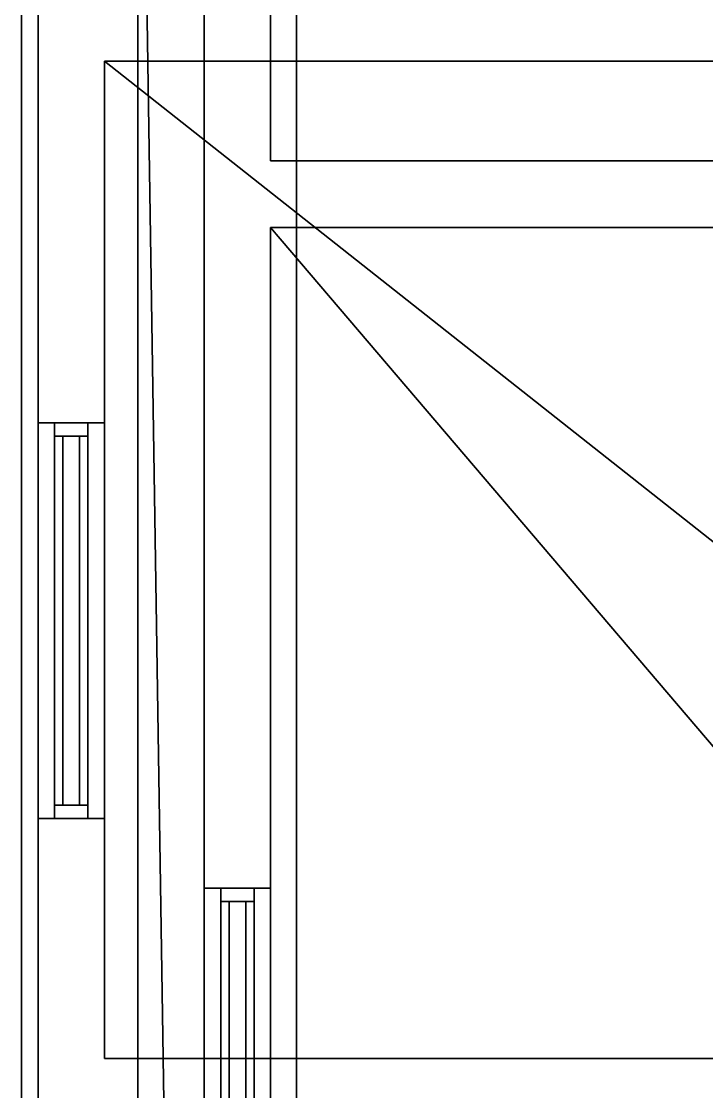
# Model space of a CAD drawing. Extents: x -7.1 to 5.5, y -11 to 12.
# Drawn here: x -7.06 to -4.998, y -2.6 to 0.62 of the extents above; entities that cross this region are included whole.
import ezdxf

# ---------------------------------------------------------------- set-up
doc = ezdxf.new("R2010")
doc.units = 0

msp = doc.modelspace()

# ---------------------------------------------------------------- linework, layer by layer
for points in [[(-6.71, 10.1, 0.0953), (-6.71, 7.2, -0.0047), (-6.71, -10.8667, -0.0047), (-6.71, -10.8667, 0.0953)], [(-6.51, 9.9, 0.0953), (-6.71, 10.1, 0.0953), (-6.71, -10.8667, 0.0953), (-6.51, -10.5, 0.0953)], [(-6.51, -10.5, 3.2953), (-6.76, 5.7, 3.2953), (-6.76, 7.7, 3.2953), (-6.51, 9.9, 3.2953)], [(-6.51, -3.1784, 0.9173), (-6.51, -1.9882, 0.9173), (-6.51, 9.9, 0.0953), (-6.51, -10.5, 0.0953)], [(-6.51, -3.1784, 2.2732), (-6.51, -10.5, 3.2953), (-6.51, 9.9, 3.2953), (-6.51, -1.9882, 2.2732)], [(-6.51, 9.9, 3.2953), (-6.51, 9.9, 0.0953), (-6.51, -1.9882, 0.9173), (-6.51, -1.9882, 2.2732)], [(-7.06, 5.75, 40.7698), (-7.06, -11.05, 40.7698), (-7.06, -11.05, 40.9), (-7.06, 5.75, 40.9)], [(-7.01, -11, 40.7698), (-7.06, -11.05, 40.7698), (-7.06, 5.75, 40.7698), (-7.01, 5.7, 40.7698)], [(-7.01, 5.7, 40.9), (-7.06, 5.75, 40.9), (-7.06, -11.05, 40.9), (-7.01, -11, 40.9)], [(-7.01, 5.7, 3.4953), (-7.01, -0.5882, 4.3173), (-7.01, -0.5882, 5.6732), (-7.01, 5.7, 7.0953)], [(-7.01, -5.3667, 3.4953), (-7.01, -1.7784, 4.3173), (-7.01, -0.5882, 4.3173), (-7.01, 5.7, 3.4953)], [(-7.01, 5.7, 7.0953), (-7.01, -0.5882, 5.6732), (-7.01, -1.7784, 5.6732), (-7.01, -5.3667, 7.0953)], [(-7.01, 5.7, 7.0953), (-7.01, -0.5882, 7.9173), (-7.01, -0.5882, 9.2733), (-7.01, 5.7, 10.6953)], [(-7.01, -5.3667, 7.0953), (-7.01, -1.7784, 7.9173), (-7.01, -0.5882, 7.9173), (-7.01, 5.7, 7.0953)], [(-7.01, 5.7, 10.6953), (-7.01, -0.5882, 9.2733), (-7.01, -1.7784, 9.2733), (-7.01, -5.3667, 10.6953)], [(-7.01, 5.7, 10.6953), (-7.01, -0.5882, 11.5173), (-7.01, -0.5882, 12.8733), (-7.01, 5.7, 14.2953)], [(-7.01, -5.3667, 10.6953), (-7.01, -1.7784, 11.5173), (-7.01, -0.5882, 11.5173), (-7.01, 5.7, 10.6953)], [(-7.01, 5.7, 14.2953), (-7.01, -0.5882, 12.8733), (-7.01, -1.7784, 12.8733), (-7.01, -5.3667, 14.2953)], [(-7.01, 5.7, 14.2953), (-7.01, -0.5882, 15.1173), (-7.01, -0.5882, 16.4733), (-7.01, 5.7, 17.8953)], [(-7.01, -5.3667, 14.2953), (-7.01, -1.7784, 15.1173), (-7.01, -0.5882, 15.1173), (-7.01, 5.7, 14.2953)], [(-7.01, 5.7, 17.8953), (-7.01, -0.5882, 16.4733), (-7.01, -1.7784, 16.4733), (-7.01, -5.3667, 17.8953)], [(-7.01, 5.7, 17.8953), (-7.01, -0.5882, 18.7173), (-7.01, -0.5882, 20.0733), (-7.01, 5.7, 21.4953)], [(-7.01, -5.3667, 17.8953), (-7.01, -1.7784, 18.7173), (-7.01, -0.5882, 18.7173), (-7.01, 5.7, 17.8953)], [(-7.01, 5.7, 21.4953), (-7.01, -0.5882, 20.0733), (-7.01, -1.7784, 20.0733), (-7.01, -5.3667, 21.4953)], [(-7.01, 5.7, 21.4953), (-7.01, -0.5882, 22.3173), (-7.01, -0.5882, 23.6733), (-7.01, 5.7, 25.0953)], [(-7.01, -5.3667, 21.4953), (-7.01, -1.7784, 22.3173), (-7.01, -0.5882, 22.3173), (-7.01, 5.7, 21.4953)], [(-7.01, 5.7, 25.0953), (-7.01, -0.5882, 23.6733), (-7.01, -1.7784, 23.6733), (-7.01, -5.3667, 25.0953)], [(-7.01, 5.7, 25.0953), (-7.01, -0.5882, 25.9173), (-7.01, -0.5882, 27.2733), (-7.01, 5.7, 28.6953)], [(-7.01, -5.3667, 25.0953), (-7.01, -1.7784, 25.9173), (-7.01, -0.5882, 25.9173), (-7.01, 5.7, 25.0953)], [(-7.01, 5.7, 28.6953), (-7.01, -0.5882, 27.2733), (-7.01, -1.7784, 27.2733), (-7.01, -5.3667, 28.6953)], [(-7.01, 5.7, 28.6953), (-7.01, -0.5882, 29.5173), (-7.01, -0.5882, 30.8733), (-7.01, 5.7, 32.2953)], [(-7.01, -5.3667, 28.6953), (-7.01, -1.7784, 29.5173), (-7.01, -0.5882, 29.5173), (-7.01, 5.7, 28.6953)], [(-7.01, 5.7, 32.2953), (-7.01, -0.5882, 30.8733), (-7.01, -1.7784, 30.8733), (-7.01, -5.3667, 32.2953)], [(-7.01, 5.7, 32.2953), (-7.01, -0.5882, 33.1173), (-7.01, -0.5882, 34.4733), (-7.01, 5.7, 35.8953)], [(-7.01, -5.3667, 32.2953), (-7.01, -1.7784, 33.1173), (-7.01, -0.5882, 33.1173), (-7.01, 5.7, 32.2953)], [(-7.01, 5.7, 35.8953), (-7.01, -0.5882, 34.4733), (-7.01, -1.7784, 34.4733), (-7.01, -5.3667, 35.8953)], [(-6.51, -10.5, 3.2953), (-7.01, -11, 3.2953), (-7.01, 5.7, 3.2953), (-6.76, 5.7, 3.2953)], [(-7.01, -11, 3.2953), (-7.01, -11, 3.4953), (-7.01, 5.7, 3.4953), (-7.01, 5.7, 3.2953)], [(-7.01, -5.3667, 35.8953), (-7.01, -1.7784, 36.7173), (-7.01, -0.5882, 36.7173), (-7.01, 5.7, 35.8953)], [(-7.01, 5.7, 39.4953), (-7.01, -0.5882, 38.0733), (-7.01, -1.7784, 38.0733), (-7.01, -5.3667, 39.4953)], [(-7.01, 5.7, 35.8953), (-7.01, -0.5882, 36.7173), (-7.01, -0.5882, 38.0733), (-7.01, 5.7, 39.4953)], [(-7.01, -11, 41.0262), (-6.2318, -10.4986, 41.0262), (-6.2318, 5.1986, 41.0262), (-7.01, 5.7, 41.0262)], [(-7.01, -11, 39.4953), (-7.01, -11, 41.0262), (-7.01, 5.7, 41.0262), (-7.01, 5.7, 39.4953)], [(-6.2318, -10.4986, 41.4762), (4.6118, -10.4986, 41.4762), (4.6118, 5.1986, 41.4762), (-6.2318, 5.1986, 41.4762)], [(-6.2318, -10.4986, 41.0262), (-6.2318, -10.4986, 41.4762), (-6.2318, 5.1986, 41.4762), (-6.2318, 5.1986, 41.0262)], [(-6.31, 0.2, 3.0953), (-6.31, 2.3, 3.0953), (-1.11, 2.3, 3.0953), (0.89, 0.2, 3.0953)], [(0.89, 0.2, 0.0953), (-1.11, 2.3, 0.0953), (-6.31, 2.3, 0.0953), (-6.31, 0.2, 0.0953)], [(-6.31, 0.2, 3.0953), (-6.31, 0.2, 0.0953), (-6.31, 2.3, 0.0953), (-6.31, 2.3, 3.0953)], [(-6.81, 0.5, 6.4953), (-6.81, 0.5, 3.5309), (0.39, 0.5, 3.4953), (0.39, 0.5, 6.4953)], [(0.39, 0.5, 3.4953), (-6.81, 0.5, 3.5309), (-3.01, -2.5, 3.4953), (-2.01, -2.5, 3.4953)], [(-3.01, -2.5, 3.4953), (-6.81, 0.5, 3.5309), (-6.81, -2.5, 3.5309)], [(-0.91, -2.5, 6.4953), (-6.81, -2.5, 6.4953), (-6.81, 0.5, 6.4953), (0.39, 0.5, 6.4953)], [(-6.81, -0.5882, 4.3173), (-6.81, 0.5, 3.5309), (-6.81, 0.5, 6.4953), (-6.81, -0.5882, 5.6732)], [(-6.81, -2.5, 6.4953), (-6.81, -1.7784, 5.6732), (-6.81, -0.5882, 5.6732), (-6.81, 0.5, 6.4953)], [(-6.81, 0.5, 3.5309), (-6.81, -0.5882, 4.3173), (-6.81, -1.7784, 4.3173), (-6.81, -2.5, 3.5309)], [(-6.81, 0.5, 10.0953), (-6.81, 0.5, 7.1309), (0.39, 0.5, 7.0953), (0.39, 0.5, 10.0953)], [(0.39, 0.5, 7.0953), (-6.81, 0.5, 7.1309), (-3.01, -2.5, 7.0953), (-2.01, -2.5, 7.0953)], [(-3.01, -2.5, 7.0953), (-6.81, 0.5, 7.1309), (-6.81, -2.5, 7.1309)], [(-0.91, -2.5, 10.0953), (-6.81, -2.5, 10.0953), (-6.81, 0.5, 10.0953), (0.39, 0.5, 10.0953)], [(-6.81, -0.5882, 7.9173), (-6.81, 0.5, 7.1309), (-6.81, 0.5, 10.0953), (-6.81, -0.5882, 9.2733)], [(-6.81, -2.5, 10.0953), (-6.81, -1.7784, 9.2733), (-6.81, -0.5882, 9.2733), (-6.81, 0.5, 10.0953)], [(-6.81, 0.5, 7.1309), (-6.81, -0.5882, 7.9173), (-6.81, -1.7784, 7.9173), (-6.81, -2.5, 7.1309)], [(-6.81, 0.5, 13.6953), (-6.81, 0.5, 10.7309), (0.39, 0.5, 10.6953), (0.39, 0.5, 13.6953)], [(0.39, 0.5, 10.6953), (-6.81, 0.5, 10.7309), (-3.01, -2.5, 10.6953), (-2.01, -2.5, 10.6953)], [(-3.01, -2.5, 10.6953), (-6.81, 0.5, 10.7309), (-6.81, -2.5, 10.7309)], [(-0.91, -2.5, 13.6953), (-6.81, -2.5, 13.6953), (-6.81, 0.5, 13.6953), (0.39, 0.5, 13.6953)], [(-6.81, -0.5882, 11.5173), (-6.81, 0.5, 10.7309), (-6.81, 0.5, 13.6953), (-6.81, -0.5882, 12.8733)], [(-6.81, -2.5, 13.6953), (-6.81, -1.7784, 12.8733), (-6.81, -0.5882, 12.8733), (-6.81, 0.5, 13.6953)], [(-6.81, 0.5, 10.7309), (-6.81, -0.5882, 11.5173), (-6.81, -1.7784, 11.5173), (-6.81, -2.5, 10.7309)], [(-6.81, 0.5, 17.2953), (-6.81, 0.5, 14.3309), (0.39, 0.5, 14.2953), (0.39, 0.5, 17.2953)], [(0.39, 0.5, 14.2953), (-6.81, 0.5, 14.3309), (-3.01, -2.5, 14.2953), (-2.01, -2.5, 14.2953)], [(-3.01, -2.5, 14.2953), (-6.81, 0.5, 14.3309), (-6.81, -2.5, 14.3309)], [(-0.91, -2.5, 17.2953), (-6.81, -2.5, 17.2953), (-6.81, 0.5, 17.2953), (0.39, 0.5, 17.2953)], [(-6.81, -0.5882, 15.1173), (-6.81, 0.5, 14.3309), (-6.81, 0.5, 17.2953), (-6.81, -0.5882, 16.4733)], [(-6.81, -2.5, 17.2953), (-6.81, -1.7784, 16.4733), (-6.81, -0.5882, 16.4733), (-6.81, 0.5, 17.2953)], [(-6.81, 0.5, 14.3309), (-6.81, -0.5882, 15.1173), (-6.81, -1.7784, 15.1173), (-6.81, -2.5, 14.3309)], [(-6.81, 0.5, 20.8953), (-6.81, 0.5, 17.9309), (0.39, 0.5, 17.8953), (0.39, 0.5, 20.8953)], [(0.39, 0.5, 17.8953), (-6.81, 0.5, 17.9309), (-3.01, -2.5, 17.8953), (-2.01, -2.5, 17.8953)], [(-3.01, -2.5, 17.8953), (-6.81, 0.5, 17.9309), (-6.81, -2.5, 17.9309)], [(-0.91, -2.5, 20.8953), (-6.81, -2.5, 20.8953), (-6.81, 0.5, 20.8953), (0.39, 0.5, 20.8953)], [(-6.81, -0.5882, 18.7173), (-6.81, 0.5, 17.9309), (-6.81, 0.5, 20.8953), (-6.81, -0.5882, 20.0733)], [(-6.81, -2.5, 20.8953), (-6.81, -1.7784, 20.0733), (-6.81, -0.5882, 20.0733), (-6.81, 0.5, 20.8953)], [(-6.81, 0.5, 17.9309), (-6.81, -0.5882, 18.7173), (-6.81, -1.7784, 18.7173), (-6.81, -2.5, 17.9309)], [(-6.81, 0.5, 24.4953), (-6.81, 0.5, 21.5309), (0.39, 0.5, 21.4953), (0.39, 0.5, 24.4953)], [(0.39, 0.5, 21.4953), (-6.81, 0.5, 21.5309), (-3.01, -2.5, 21.4953), (-2.01, -2.5, 21.4953)], [(-3.01, -2.5, 21.4953), (-6.81, 0.5, 21.5309), (-6.81, -2.5, 21.5309)], [(-0.91, -2.5, 24.4953), (-6.81, -2.5, 24.4953), (-6.81, 0.5, 24.4953), (0.39, 0.5, 24.4953)], [(-6.81, -0.5882, 22.3173), (-6.81, 0.5, 21.5309), (-6.81, 0.5, 24.4953), (-6.81, -0.5882, 23.6733)], [(-6.81, -2.5, 24.4953), (-6.81, -1.7784, 23.6733), (-6.81, -0.5882, 23.6733), (-6.81, 0.5, 24.4953)], [(-6.81, 0.5, 21.5309), (-6.81, -0.5882, 22.3173), (-6.81, -1.7784, 22.3173), (-6.81, -2.5, 21.5309)], [(-6.81, 0.5, 28.0953), (-6.81, 0.5, 25.1309), (0.39, 0.5, 25.0953), (0.39, 0.5, 28.0953)], [(0.39, 0.5, 25.0953), (-6.81, 0.5, 25.1309), (-3.01, -2.5, 25.0953), (-2.01, -2.5, 25.0953)], [(-3.01, -2.5, 25.0953), (-6.81, 0.5, 25.1309), (-6.81, -2.5, 25.1309)], [(-0.91, -2.5, 28.0953), (-6.81, -2.5, 28.0953), (-6.81, 0.5, 28.0953), (0.39, 0.5, 28.0953)], [(-6.81, -0.5882, 25.9173), (-6.81, 0.5, 25.1309), (-6.81, 0.5, 28.0953), (-6.81, -0.5882, 27.2733)], [(-6.81, -2.5, 28.0953), (-6.81, -1.7784, 27.2733), (-6.81, -0.5882, 27.2733), (-6.81, 0.5, 28.0953)], [(-6.81, 0.5, 25.1309), (-6.81, -0.5882, 25.9173), (-6.81, -1.7784, 25.9173), (-6.81, -2.5, 25.1309)], [(-6.81, 0.5, 31.6953), (-6.81, 0.5, 28.731), (0.39, 0.5, 28.6953), (0.39, 0.5, 31.6953)], [(0.39, 0.5, 28.6953), (-6.81, 0.5, 28.731), (-3.01, -2.5, 28.6953), (-2.01, -2.5, 28.6953)], [(-3.01, -2.5, 28.6953), (-6.81, 0.5, 28.731), (-6.81, -2.5, 28.731)], [(-0.91, -2.5, 31.6953), (-6.81, -2.5, 31.6953), (-6.81, 0.5, 31.6953), (0.39, 0.5, 31.6953)], [(-6.81, -0.5882, 29.5173), (-6.81, 0.5, 28.731), (-6.81, 0.5, 31.6953), (-6.81, -0.5882, 30.8733)], [(-6.81, -2.5, 31.6953), (-6.81, -1.7784, 30.8733), (-6.81, -0.5882, 30.8733), (-6.81, 0.5, 31.6953)], [(-6.81, 0.5, 28.731), (-6.81, -0.5882, 29.5173), (-6.81, -1.7784, 29.5173), (-6.81, -2.5, 28.731)], [(-6.81, 0.5, 35.2953), (-6.81, 0.5, 32.331), (0.39, 0.5, 32.2953), (0.39, 0.5, 35.2953)], [(0.39, 0.5, 32.2953), (-6.81, 0.5, 32.331), (-3.01, -2.5, 32.2953), (-2.01, -2.5, 32.2953)], [(-3.01, -2.5, 32.2953), (-6.81, 0.5, 32.331), (-6.81, -2.5, 32.331)], [(-0.91, -2.5, 35.2953), (-6.81, -2.5, 35.2953), (-6.81, 0.5, 35.2953), (0.39, 0.5, 35.2953)], [(-6.81, -0.5882, 33.1173), (-6.81, 0.5, 32.331), (-6.81, 0.5, 35.2953), (-6.81, -0.5882, 34.4733)], [(-6.81, -2.5, 35.2953), (-6.81, -1.7784, 34.4733), (-6.81, -0.5882, 34.4733), (-6.81, 0.5, 35.2953)], [(-6.81, 0.5, 32.331), (-6.81, -0.5882, 33.1173), (-6.81, -1.7784, 33.1173), (-6.81, -2.5, 32.331)], [(-6.81, 0.5, 38.8953), (-6.81, 0.5, 35.931), (0.39, 0.5, 35.8953), (0.39, 0.5, 38.8953)], [(0.39, 0.5, 35.8953), (-6.81, 0.5, 35.931), (-3.01, -2.5, 35.8953), (-2.01, -2.5, 35.8953)], [(-3.01, -2.5, 35.8953), (-6.81, 0.5, 35.931), (-6.81, -2.5, 35.931)], [(-0.91, -2.5, 38.8953), (-6.81, -2.5, 38.8953), (-6.81, 0.5, 38.8953), (0.39, 0.5, 38.8953)], [(-6.81, -0.5882, 36.7173), (-6.81, 0.5, 35.931), (-6.81, 0.5, 38.8953), (-6.81, -0.5882, 38.0733)], [(-6.81, -2.5, 38.8953), (-6.81, -1.7784, 38.0733), (-6.81, -0.5882, 38.0733), (-6.81, 0.5, 38.8953)], [(-6.81, 0.5, 35.931), (-6.81, -0.5882, 36.7173), (-6.81, -1.7784, 36.7173), (-6.81, -2.5, 35.931)], [(-6.31, 0.2, 0.0953), (-6.31, 0.2, 3.0953), (0.89, 0.2, 3.0953), (0.89, 0.2, 0.0953)], [(-6.31, 0, 0.0953), (-6.31, -3.1784, 0.9173), (-6.31, -5.9882, 0.9173)], [(-6.31, 0, 3.0953), (-6.31, -5.9882, 2.2732), (-6.31, -3.1784, 2.2732)], [(-6.31, -10.3, 3.0953), (-6.31, -7.1784, 2.2732), (-6.31, -5.9882, 2.2732), (-6.31, 0, 3.0953)], [(-6.31, -10.3, 0.0953), (-6.31, 0, 0.0953), (-6.31, -5.9882, 0.9173), (-6.31, -7.1784, 0.9173)], [(-6.31, 0, 3.0953), (-6.31, -3.1784, 2.2732), (-6.31, -1.9882, 2.2732)], [(-6.31, 0, 0.0953), (-6.31, -1.9882, 0.9173), (-6.31, -3.1784, 0.9173)], [(-6.31, 0, 0.0953), (-6.31, 0, 3.0953), (-6.31, -1.9882, 2.2732), (-6.31, -1.9882, 0.9173)], [(-6.31, -10.3, 3.0953), (-6.31, 0, 3.0953), (-0.51, 0, 3.0953), (-0.51, -10.3, 3.0953)], [(-6.31, -10.3, 0.0953), (-0.51, -8.8, 0.0953), (-0.51, -6.8, 0.0953), (-6.31, 0, 0.0953)], [(-6.31, 0, 0.0953), (-0.51, -6.8, 0.0953), (-0.51, 0, 0.0953)], [(-6.31, 0, 3.0953), (-6.31, 0, 0.0953), (-0.51, 0, 0.0953), (-0.51, 0, 3.0953)], [(-7.01, -0.5882, 4.3173), (-7.01, -1.7784, 4.3173), (-6.81, -1.7784, 4.3173), (-6.81, -0.5882, 4.3173)], [(-7.01, -1.7784, 5.6732), (-7.01, -0.5882, 5.6732), (-6.81, -0.5882, 5.6732), (-6.81, -1.7784, 5.6732)], [(-7.01, -0.5882, 4.3173), (-6.81, -0.5882, 4.3173), (-6.81, -0.5882, 5.6732), (-7.01, -0.5882, 5.6732)], [(-7.01, -0.5882, 7.9173), (-7.01, -1.7784, 7.9173), (-6.81, -1.7784, 7.9173), (-6.81, -0.5882, 7.9173)], [(-7.01, -1.7784, 9.2733), (-7.01, -0.5882, 9.2733), (-6.81, -0.5882, 9.2733), (-6.81, -1.7784, 9.2733)], [(-7.01, -0.5882, 7.9173), (-6.81, -0.5882, 7.9173), (-6.81, -0.5882, 9.2733), (-7.01, -0.5882, 9.2733)], [(-7.01, -0.5882, 11.5173), (-7.01, -1.7784, 11.5173), (-6.81, -1.7784, 11.5173), (-6.81, -0.5882, 11.5173)], [(-7.01, -1.7784, 12.8733), (-7.01, -0.5882, 12.8733), (-6.81, -0.5882, 12.8733), (-6.81, -1.7784, 12.8733)], [(-7.01, -0.5882, 11.5173), (-6.81, -0.5882, 11.5173), (-6.81, -0.5882, 12.8733), (-7.01, -0.5882, 12.8733)], [(-7.01, -0.5882, 15.1173), (-7.01, -1.7784, 15.1173), (-6.81, -1.7784, 15.1173), (-6.81, -0.5882, 15.1173)], [(-7.01, -1.7784, 16.4733), (-7.01, -0.5882, 16.4733), (-6.81, -0.5882, 16.4733), (-6.81, -1.7784, 16.4733)], [(-7.01, -0.5882, 15.1173), (-6.81, -0.5882, 15.1173), (-6.81, -0.5882, 16.4733), (-7.01, -0.5882, 16.4733)], [(-7.01, -0.5882, 18.7173), (-7.01, -1.7784, 18.7173), (-6.81, -1.7784, 18.7173), (-6.81, -0.5882, 18.7173)], [(-7.01, -1.7784, 20.0733), (-7.01, -0.5882, 20.0733), (-6.81, -0.5882, 20.0733), (-6.81, -1.7784, 20.0733)], [(-7.01, -0.5882, 18.7173), (-6.81, -0.5882, 18.7173), (-6.81, -0.5882, 20.0733), (-7.01, -0.5882, 20.0733)], [(-7.01, -0.5882, 22.3173), (-7.01, -1.7784, 22.3173), (-6.81, -1.7784, 22.3173), (-6.81, -0.5882, 22.3173)], [(-7.01, -1.7784, 23.6733), (-7.01, -0.5882, 23.6733), (-6.81, -0.5882, 23.6733), (-6.81, -1.7784, 23.6733)], [(-7.01, -0.5882, 22.3173), (-6.81, -0.5882, 22.3173), (-6.81, -0.5882, 23.6733), (-7.01, -0.5882, 23.6733)], [(-7.01, -0.5882, 25.9173), (-7.01, -1.7784, 25.9173), (-6.81, -1.7784, 25.9173), (-6.81, -0.5882, 25.9173)], [(-7.01, -1.7784, 27.2733), (-7.01, -0.5882, 27.2733), (-6.81, -0.5882, 27.2733), (-6.81, -1.7784, 27.2733)], [(-7.01, -0.5882, 25.9173), (-6.81, -0.5882, 25.9173), (-6.81, -0.5882, 27.2733), (-7.01, -0.5882, 27.2733)], [(-7.01, -0.5882, 29.5173), (-7.01, -1.7784, 29.5173), (-6.81, -1.7784, 29.5173), (-6.81, -0.5882, 29.5173)], [(-7.01, -1.7784, 30.8733), (-7.01, -0.5882, 30.8733), (-6.81, -0.5882, 30.8733), (-6.81, -1.7784, 30.8733)], [(-7.01, -0.5882, 29.5173), (-6.81, -0.5882, 29.5173), (-6.81, -0.5882, 30.8733), (-7.01, -0.5882, 30.8733)], [(-7.01, -0.5882, 33.1173), (-7.01, -1.7784, 33.1173), (-6.81, -1.7784, 33.1173), (-6.81, -0.5882, 33.1173)], [(-7.01, -1.7784, 34.4733), (-7.01, -0.5882, 34.4733), (-6.81, -0.5882, 34.4733), (-6.81, -1.7784, 34.4733)], [(-7.01, -0.5882, 33.1173), (-6.81, -0.5882, 33.1173), (-6.81, -0.5882, 34.4733), (-7.01, -0.5882, 34.4733)], [(-7.01, -0.5882, 36.7173), (-7.01, -1.7784, 36.7173), (-6.81, -1.7784, 36.7173), (-6.81, -0.5882, 36.7173)], [(-7.01, -1.7784, 38.0733), (-7.01, -0.5882, 38.0733), (-6.81, -0.5882, 38.0733), (-6.81, -1.7784, 38.0733)], [(-7.01, -0.5882, 36.7173), (-6.81, -0.5882, 36.7173), (-6.81, -0.5882, 38.0733), (-7.01, -0.5882, 38.0733)], [(-6.96, -1.7784, 4.3173), (-6.96, -1.7384, 4.3573), (-6.96, -0.6282, 4.3573), (-6.96, -0.5882, 4.3173)], [(-6.96, -0.5882, 5.6732), (-6.96, -0.6282, 5.6332), (-6.96, -1.7384, 5.6332), (-6.96, -1.7784, 5.6732)], [(-6.96, -0.5882, 4.3173), (-6.96, -0.6282, 4.3573), (-6.96, -0.6282, 5.6332), (-6.96, -0.5882, 5.6732)], [(-6.96, -1.7784, 7.9173), (-6.96, -1.7384, 7.9573), (-6.96, -0.6282, 7.9573), (-6.96, -0.5882, 7.9173)], [(-6.96, -0.5882, 9.2733), (-6.96, -0.6282, 9.2333), (-6.96, -1.7384, 9.2333), (-6.96, -1.7784, 9.2733)], [(-6.96, -0.5882, 7.9173), (-6.96, -0.6282, 7.9573), (-6.96, -0.6282, 9.2333), (-6.96, -0.5882, 9.2733)], [(-6.96, -1.7784, 11.5173), (-6.96, -1.7384, 11.5573), (-6.96, -0.6282, 11.5573), (-6.96, -0.5882, 11.5173)], [(-6.96, -0.5882, 12.8733), (-6.96, -0.6282, 12.8333), (-6.96, -1.7384, 12.8333), (-6.96, -1.7784, 12.8733)], [(-6.96, -0.5882, 11.5173), (-6.96, -0.6282, 11.5573), (-6.96, -0.6282, 12.8333), (-6.96, -0.5882, 12.8733)], [(-6.96, -1.7784, 15.1173), (-6.96, -1.7384, 15.1573), (-6.96, -0.6282, 15.1573), (-6.96, -0.5882, 15.1173)], [(-6.96, -0.5882, 16.4733), (-6.96, -0.6282, 16.4333), (-6.96, -1.7384, 16.4333), (-6.96, -1.7784, 16.4733)], [(-6.96, -0.5882, 15.1173), (-6.96, -0.6282, 15.1573), (-6.96, -0.6282, 16.4333), (-6.96, -0.5882, 16.4733)], [(-6.96, -1.7784, 18.7173), (-6.96, -1.7384, 18.7573), (-6.96, -0.6282, 18.7573), (-6.96, -0.5882, 18.7173)], [(-6.96, -0.5882, 20.0733), (-6.96, -0.6282, 20.0333), (-6.96, -1.7384, 20.0333), (-6.96, -1.7784, 20.0733)], [(-6.96, -0.5882, 18.7173), (-6.96, -0.6282, 18.7573), (-6.96, -0.6282, 20.0333), (-6.96, -0.5882, 20.0733)], [(-6.96, -1.7784, 22.3173), (-6.96, -1.7384, 22.3573), (-6.96, -0.6282, 22.3573), (-6.96, -0.5882, 22.3173)], [(-6.96, -0.5882, 23.6733), (-6.96, -0.6282, 23.6333), (-6.96, -1.7384, 23.6333), (-6.96, -1.7784, 23.6733)], [(-6.96, -0.5882, 22.3173), (-6.96, -0.6282, 22.3573), (-6.96, -0.6282, 23.6333), (-6.96, -0.5882, 23.6733)], [(-6.96, -1.7784, 25.9173), (-6.96, -1.7384, 25.9573), (-6.96, -0.6282, 25.9573), (-6.96, -0.5882, 25.9173)], [(-6.96, -0.5882, 27.2733), (-6.96, -0.6282, 27.2333), (-6.96, -1.7384, 27.2333), (-6.96, -1.7784, 27.2733)], [(-6.96, -0.5882, 25.9173), (-6.96, -0.6282, 25.9573), (-6.96, -0.6282, 27.2333), (-6.96, -0.5882, 27.2733)], [(-6.96, -1.7784, 29.5173), (-6.96, -1.7384, 29.5573), (-6.96, -0.6282, 29.5573), (-6.96, -0.5882, 29.5173)], [(-6.96, -0.5882, 30.8733), (-6.96, -0.6282, 30.8333), (-6.96, -1.7384, 30.8333), (-6.96, -1.7784, 30.8733)], [(-6.96, -0.5882, 29.5173), (-6.96, -0.6282, 29.5573), (-6.96, -0.6282, 30.8333), (-6.96, -0.5882, 30.8733)], [(-6.96, -1.7784, 33.1173), (-6.96, -1.7384, 33.1573), (-6.96, -0.6282, 33.1573), (-6.96, -0.5882, 33.1173)], [(-6.96, -0.5882, 34.4733), (-6.96, -0.6282, 34.4333), (-6.96, -1.7384, 34.4333), (-6.96, -1.7784, 34.4733)], [(-6.96, -0.5882, 33.1173), (-6.96, -0.6282, 33.1573), (-6.96, -0.6282, 34.4333), (-6.96, -0.5882, 34.4733)], [(-6.96, -1.7784, 36.7173), (-6.96, -1.7384, 36.7573), (-6.96, -0.6282, 36.7573), (-6.96, -0.5882, 36.7173)], [(-6.96, -0.5882, 38.0733), (-6.96, -0.6282, 38.0333), (-6.96, -1.7384, 38.0333), (-6.96, -1.7784, 38.0733)], [(-6.96, -0.5882, 36.7173), (-6.96, -0.6282, 36.7573), (-6.96, -0.6282, 38.0333), (-6.96, -0.5882, 38.0733)], [(-6.86, -0.5882, 5.6732), (-6.86, -0.6282, 5.6332), (-6.86, -0.6282, 4.3573), (-6.86, -0.5882, 4.3173)], [(-6.86, -1.7784, 5.6732), (-6.86, -1.7384, 5.6332), (-6.86, -0.6282, 5.6332), (-6.86, -0.5882, 5.6732)], [(-6.86, -0.5882, 4.3173), (-6.86, -0.6282, 4.3573), (-6.86, -1.7384, 4.3573), (-6.86, -1.7784, 4.3173)], [(-6.86, -0.5882, 9.2733), (-6.86, -0.6282, 9.2333), (-6.86, -0.6282, 7.9573), (-6.86, -0.5882, 7.9173)], [(-6.86, -1.7784, 9.2733), (-6.86, -1.7384, 9.2333), (-6.86, -0.6282, 9.2333), (-6.86, -0.5882, 9.2733)], [(-6.86, -0.5882, 7.9173), (-6.86, -0.6282, 7.9573), (-6.86, -1.7384, 7.9573), (-6.86, -1.7784, 7.9173)], [(-6.86, -0.5882, 12.8733), (-6.86, -0.6282, 12.8333), (-6.86, -0.6282, 11.5573), (-6.86, -0.5882, 11.5173)], [(-6.86, -1.7784, 12.8733), (-6.86, -1.7384, 12.8333), (-6.86, -0.6282, 12.8333), (-6.86, -0.5882, 12.8733)], [(-6.86, -0.5882, 11.5173), (-6.86, -0.6282, 11.5573), (-6.86, -1.7384, 11.5573), (-6.86, -1.7784, 11.5173)], [(-6.86, -0.5882, 16.4733), (-6.86, -0.6282, 16.4333), (-6.86, -0.6282, 15.1573), (-6.86, -0.5882, 15.1173)], [(-6.86, -1.7784, 16.4733), (-6.86, -1.7384, 16.4333), (-6.86, -0.6282, 16.4333), (-6.86, -0.5882, 16.4733)], [(-6.86, -0.5882, 15.1173), (-6.86, -0.6282, 15.1573), (-6.86, -1.7384, 15.1573), (-6.86, -1.7784, 15.1173)], [(-6.86, -0.5882, 20.0733), (-6.86, -0.6282, 20.0333), (-6.86, -0.6282, 18.7573), (-6.86, -0.5882, 18.7173)], [(-6.86, -1.7784, 20.0733), (-6.86, -1.7384, 20.0333), (-6.86, -0.6282, 20.0333), (-6.86, -0.5882, 20.0733)], [(-6.86, -0.5882, 18.7173), (-6.86, -0.6282, 18.7573), (-6.86, -1.7384, 18.7573), (-6.86, -1.7784, 18.7173)], [(-6.86, -0.5882, 23.6733), (-6.86, -0.6282, 23.6333), (-6.86, -0.6282, 22.3573), (-6.86, -0.5882, 22.3173)], [(-6.86, -1.7784, 23.6733), (-6.86, -1.7384, 23.6333), (-6.86, -0.6282, 23.6333), (-6.86, -0.5882, 23.6733)], [(-6.86, -0.5882, 22.3173), (-6.86, -0.6282, 22.3573), (-6.86, -1.7384, 22.3573), (-6.86, -1.7784, 22.3173)], [(-6.86, -0.5882, 27.2733), (-6.86, -0.6282, 27.2333), (-6.86, -0.6282, 25.9573), (-6.86, -0.5882, 25.9173)], [(-6.86, -1.7784, 27.2733), (-6.86, -1.7384, 27.2333), (-6.86, -0.6282, 27.2333), (-6.86, -0.5882, 27.2733)], [(-6.86, -0.5882, 25.9173), (-6.86, -0.6282, 25.9573), (-6.86, -1.7384, 25.9573), (-6.86, -1.7784, 25.9173)], [(-6.86, -0.5882, 30.8733), (-6.86, -0.6282, 30.8333), (-6.86, -0.6282, 29.5573), (-6.86, -0.5882, 29.5173)], [(-6.86, -1.7784, 30.8733), (-6.86, -1.7384, 30.8333), (-6.86, -0.6282, 30.8333), (-6.86, -0.5882, 30.8733)], [(-6.86, -0.5882, 29.5173), (-6.86, -0.6282, 29.5573), (-6.86, -1.7384, 29.5573), (-6.86, -1.7784, 29.5173)], [(-6.86, -0.5882, 34.4733), (-6.86, -0.6282, 34.4333), (-6.86, -0.6282, 33.1573), (-6.86, -0.5882, 33.1173)], [(-6.86, -1.7784, 34.4733), (-6.86, -1.7384, 34.4333), (-6.86, -0.6282, 34.4333), (-6.86, -0.5882, 34.4733)], [(-6.86, -0.5882, 33.1173), (-6.86, -0.6282, 33.1573), (-6.86, -1.7384, 33.1573), (-6.86, -1.7784, 33.1173)], [(-6.86, -0.5882, 38.0733), (-6.86, -0.6282, 38.0333), (-6.86, -0.6282, 36.7573), (-6.86, -0.5882, 36.7173)], [(-6.86, -1.7784, 38.0733), (-6.86, -1.7384, 38.0333), (-6.86, -0.6282, 38.0333), (-6.86, -0.5882, 38.0733)], [(-6.86, -0.5882, 36.7173), (-6.86, -0.6282, 36.7573), (-6.86, -1.7384, 36.7573), (-6.86, -1.7784, 36.7173)], [(-6.96, -0.6282, 4.3573), (-6.96, -1.7384, 4.3573), (-6.86, -1.7384, 4.3573), (-6.86, -0.6282, 4.3573)], [(-6.96, -1.7384, 5.6332), (-6.96, -0.6282, 5.6332), (-6.86, -0.6282, 5.6332), (-6.86, -1.7384, 5.6332)], [(-6.96, -0.6282, 4.3573), (-6.86, -0.6282, 4.3573), (-6.86, -0.6282, 5.6332), (-6.96, -0.6282, 5.6332)], [(-6.96, -0.6282, 7.9573), (-6.96, -1.7384, 7.9573), (-6.86, -1.7384, 7.9573), (-6.86, -0.6282, 7.9573)], [(-6.96, -1.7384, 9.2333), (-6.96, -0.6282, 9.2333), (-6.86, -0.6282, 9.2333), (-6.86, -1.7384, 9.2333)], [(-6.96, -0.6282, 7.9573), (-6.86, -0.6282, 7.9573), (-6.86, -0.6282, 9.2333), (-6.96, -0.6282, 9.2333)], [(-6.96, -0.6282, 11.5573), (-6.96, -1.7384, 11.5573), (-6.86, -1.7384, 11.5573), (-6.86, -0.6282, 11.5573)], [(-6.96, -1.7384, 12.8333), (-6.96, -0.6282, 12.8333), (-6.86, -0.6282, 12.8333), (-6.86, -1.7384, 12.8333)], [(-6.96, -0.6282, 11.5573), (-6.86, -0.6282, 11.5573), (-6.86, -0.6282, 12.8333), (-6.96, -0.6282, 12.8333)], [(-6.96, -0.6282, 15.1573), (-6.96, -1.7384, 15.1573), (-6.86, -1.7384, 15.1573), (-6.86, -0.6282, 15.1573)], [(-6.96, -1.7384, 16.4333), (-6.96, -0.6282, 16.4333), (-6.86, -0.6282, 16.4333), (-6.86, -1.7384, 16.4333)], [(-6.96, -0.6282, 15.1573), (-6.86, -0.6282, 15.1573), (-6.86, -0.6282, 16.4333), (-6.96, -0.6282, 16.4333)], [(-6.96, -0.6282, 18.7573), (-6.96, -1.7384, 18.7573), (-6.86, -1.7384, 18.7573), (-6.86, -0.6282, 18.7573)], [(-6.96, -1.7384, 20.0333), (-6.96, -0.6282, 20.0333), (-6.86, -0.6282, 20.0333), (-6.86, -1.7384, 20.0333)], [(-6.96, -0.6282, 18.7573), (-6.86, -0.6282, 18.7573), (-6.86, -0.6282, 20.0333), (-6.96, -0.6282, 20.0333)], [(-6.96, -0.6282, 22.3573), (-6.96, -1.7384, 22.3573), (-6.86, -1.7384, 22.3573), (-6.86, -0.6282, 22.3573)], [(-6.96, -1.7384, 23.6333), (-6.96, -0.6282, 23.6333), (-6.86, -0.6282, 23.6333), (-6.86, -1.7384, 23.6333)], [(-6.96, -0.6282, 22.3573), (-6.86, -0.6282, 22.3573), (-6.86, -0.6282, 23.6333), (-6.96, -0.6282, 23.6333)], [(-6.96, -0.6282, 25.9573), (-6.96, -1.7384, 25.9573), (-6.86, -1.7384, 25.9573), (-6.86, -0.6282, 25.9573)], [(-6.96, -1.7384, 27.2333), (-6.96, -0.6282, 27.2333), (-6.86, -0.6282, 27.2333), (-6.86, -1.7384, 27.2333)], [(-6.96, -0.6282, 25.9573), (-6.86, -0.6282, 25.9573), (-6.86, -0.6282, 27.2333), (-6.96, -0.6282, 27.2333)], [(-6.96, -0.6282, 29.5573), (-6.96, -1.7384, 29.5573), (-6.86, -1.7384, 29.5573), (-6.86, -0.6282, 29.5573)], [(-6.96, -1.7384, 30.8333), (-6.96, -0.6282, 30.8333), (-6.86, -0.6282, 30.8333), (-6.86, -1.7384, 30.8333)], [(-6.96, -0.6282, 29.5573), (-6.86, -0.6282, 29.5573), (-6.86, -0.6282, 30.8333), (-6.96, -0.6282, 30.8333)], [(-6.96, -0.6282, 33.1573), (-6.96, -1.7384, 33.1573), (-6.86, -1.7384, 33.1573), (-6.86, -0.6282, 33.1573)], [(-6.96, -1.7384, 34.4333), (-6.96, -0.6282, 34.4333), (-6.86, -0.6282, 34.4333), (-6.86, -1.7384, 34.4333)], [(-6.96, -0.6282, 33.1573), (-6.86, -0.6282, 33.1573), (-6.86, -0.6282, 34.4333), (-6.96, -0.6282, 34.4333)], [(-6.96, -0.6282, 36.7573), (-6.96, -1.7384, 36.7573), (-6.86, -1.7384, 36.7573), (-6.86, -0.6282, 36.7573)], [(-6.96, -1.7384, 38.0333), (-6.96, -0.6282, 38.0333), (-6.86, -0.6282, 38.0333), (-6.86, -1.7384, 38.0333)], [(-6.96, -0.6282, 36.7573), (-6.86, -0.6282, 36.7573), (-6.86, -0.6282, 38.0333), (-6.96, -0.6282, 38.0333)], [(-6.935, -0.6282, 5.6332), (-6.935, -0.6282, 4.3573), (-6.935, -1.7384, 4.3573), (-6.935, -1.7384, 5.6332)], [(-6.935, -0.6282, 4.3573), (-6.885, -0.6282, 4.3573), (-6.885, -1.7384, 4.3573), (-6.935, -1.7384, 4.3573)], [(-6.935, -1.7384, 5.6332), (-6.885, -1.7384, 5.6332), (-6.885, -0.6282, 5.6332), (-6.935, -0.6282, 5.6332)], [(-6.935, -0.6282, 4.3573), (-6.935, -0.6282, 5.6332), (-6.885, -0.6282, 5.6332), (-6.885, -0.6282, 4.3573)], [(-6.935, -0.6282, 9.2333), (-6.935, -0.6282, 7.9573), (-6.935, -1.7384, 7.9573), (-6.935, -1.7384, 9.2333)], [(-6.935, -0.6282, 7.9573), (-6.885, -0.6282, 7.9573), (-6.885, -1.7384, 7.9573), (-6.935, -1.7384, 7.9573)], [(-6.935, -1.7384, 9.2333), (-6.885, -1.7384, 9.2333), (-6.885, -0.6282, 9.2333), (-6.935, -0.6282, 9.2333)], [(-6.935, -0.6282, 7.9573), (-6.935, -0.6282, 9.2333), (-6.885, -0.6282, 9.2333), (-6.885, -0.6282, 7.9573)], [(-6.935, -0.6282, 12.8333), (-6.935, -0.6282, 11.5573), (-6.935, -1.7384, 11.5573), (-6.935, -1.7384, 12.8333)], [(-6.935, -0.6282, 11.5573), (-6.885, -0.6282, 11.5573), (-6.885, -1.7384, 11.5573), (-6.935, -1.7384, 11.5573)], [(-6.935, -1.7384, 12.8333), (-6.885, -1.7384, 12.8333), (-6.885, -0.6282, 12.8333), (-6.935, -0.6282, 12.8333)], [(-6.935, -0.6282, 11.5573), (-6.935, -0.6282, 12.8333), (-6.885, -0.6282, 12.8333), (-6.885, -0.6282, 11.5573)], [(-6.935, -0.6282, 16.4333), (-6.935, -0.6282, 15.1573), (-6.935, -1.7384, 15.1573), (-6.935, -1.7384, 16.4333)], [(-6.935, -0.6282, 15.1573), (-6.885, -0.6282, 15.1573), (-6.885, -1.7384, 15.1573), (-6.935, -1.7384, 15.1573)], [(-6.935, -1.7384, 16.4333), (-6.885, -1.7384, 16.4333), (-6.885, -0.6282, 16.4333), (-6.935, -0.6282, 16.4333)], [(-6.935, -0.6282, 15.1573), (-6.935, -0.6282, 16.4333), (-6.885, -0.6282, 16.4333), (-6.885, -0.6282, 15.1573)], [(-6.935, -0.6282, 20.0333), (-6.935, -0.6282, 18.7573), (-6.935, -1.7384, 18.7573), (-6.935, -1.7384, 20.0333)], [(-6.935, -0.6282, 18.7573), (-6.885, -0.6282, 18.7573), (-6.885, -1.7384, 18.7573), (-6.935, -1.7384, 18.7573)], [(-6.935, -1.7384, 20.0333), (-6.885, -1.7384, 20.0333), (-6.885, -0.6282, 20.0333), (-6.935, -0.6282, 20.0333)], [(-6.935, -0.6282, 18.7573), (-6.935, -0.6282, 20.0333), (-6.885, -0.6282, 20.0333), (-6.885, -0.6282, 18.7573)], [(-6.935, -0.6282, 23.6333), (-6.935, -0.6282, 22.3573), (-6.935, -1.7384, 22.3573), (-6.935, -1.7384, 23.6333)], [(-6.935, -0.6282, 22.3573), (-6.885, -0.6282, 22.3573), (-6.885, -1.7384, 22.3573), (-6.935, -1.7384, 22.3573)], [(-6.935, -1.7384, 23.6333), (-6.885, -1.7384, 23.6333), (-6.885, -0.6282, 23.6333), (-6.935, -0.6282, 23.6333)], [(-6.935, -0.6282, 22.3573), (-6.935, -0.6282, 23.6333), (-6.885, -0.6282, 23.6333), (-6.885, -0.6282, 22.3573)], [(-6.935, -0.6282, 27.2333), (-6.935, -0.6282, 25.9573), (-6.935, -1.7384, 25.9573), (-6.935, -1.7384, 27.2333)], [(-6.935, -0.6282, 25.9573), (-6.885, -0.6282, 25.9573), (-6.885, -1.7384, 25.9573), (-6.935, -1.7384, 25.9573)], [(-6.935, -1.7384, 27.2333), (-6.885, -1.7384, 27.2333), (-6.885, -0.6282, 27.2333), (-6.935, -0.6282, 27.2333)], [(-6.935, -0.6282, 25.9573), (-6.935, -0.6282, 27.2333), (-6.885, -0.6282, 27.2333), (-6.885, -0.6282, 25.9573)], [(-6.935, -0.6282, 30.8333), (-6.935, -0.6282, 29.5573), (-6.935, -1.7384, 29.5573), (-6.935, -1.7384, 30.8333)], [(-6.935, -0.6282, 29.5573), (-6.885, -0.6282, 29.5573), (-6.885, -1.7384, 29.5573), (-6.935, -1.7384, 29.5573)], [(-6.935, -1.7384, 30.8333), (-6.885, -1.7384, 30.8333), (-6.885, -0.6282, 30.8333), (-6.935, -0.6282, 30.8333)], [(-6.935, -0.6282, 29.5573), (-6.935, -0.6282, 30.8333), (-6.885, -0.6282, 30.8333), (-6.885, -0.6282, 29.5573)], [(-6.935, -0.6282, 34.4333), (-6.935, -0.6282, 33.1573), (-6.935, -1.7384, 33.1573), (-6.935, -1.7384, 34.4333)], [(-6.935, -0.6282, 33.1573), (-6.885, -0.6282, 33.1573), (-6.885, -1.7384, 33.1573), (-6.935, -1.7384, 33.1573)], [(-6.935, -1.7384, 34.4333), (-6.885, -1.7384, 34.4333), (-6.885, -0.6282, 34.4333), (-6.935, -0.6282, 34.4333)], [(-6.935, -0.6282, 33.1573), (-6.935, -0.6282, 34.4333), (-6.885, -0.6282, 34.4333), (-6.885, -0.6282, 33.1573)], [(-6.935, -0.6282, 38.0333), (-6.935, -0.6282, 36.7573), (-6.935, -1.7384, 36.7573), (-6.935, -1.7384, 38.0333)], [(-6.935, -0.6282, 36.7573), (-6.885, -0.6282, 36.7573), (-6.885, -1.7384, 36.7573), (-6.935, -1.7384, 36.7573)], [(-6.935, -1.7384, 38.0333), (-6.885, -1.7384, 38.0333), (-6.885, -0.6282, 38.0333), (-6.935, -0.6282, 38.0333)], [(-6.935, -0.6282, 36.7573), (-6.935, -0.6282, 38.0333), (-6.885, -0.6282, 38.0333), (-6.885, -0.6282, 36.7573)], [(-6.885, -1.7384, 4.3573), (-6.885, -0.6282, 4.3573), (-6.885, -0.6282, 5.6332), (-6.885, -1.7384, 5.6332)], [(-6.885, -1.7384, 7.9573), (-6.885, -0.6282, 7.9573), (-6.885, -0.6282, 9.2333), (-6.885, -1.7384, 9.2333)], [(-6.885, -1.7384, 11.5573), (-6.885, -0.6282, 11.5573), (-6.885, -0.6282, 12.8333), (-6.885, -1.7384, 12.8333)], [(-6.885, -1.7384, 15.1573), (-6.885, -0.6282, 15.1573), (-6.885, -0.6282, 16.4333), (-6.885, -1.7384, 16.4333)], [(-6.885, -1.7384, 18.7573), (-6.885, -0.6282, 18.7573), (-6.885, -0.6282, 20.0333), (-6.885, -1.7384, 20.0333)], [(-6.885, -1.7384, 22.3573), (-6.885, -0.6282, 22.3573), (-6.885, -0.6282, 23.6333), (-6.885, -1.7384, 23.6333)], [(-6.885, -1.7384, 25.9573), (-6.885, -0.6282, 25.9573), (-6.885, -0.6282, 27.2333), (-6.885, -1.7384, 27.2333)], [(-6.885, -1.7384, 29.5573), (-6.885, -0.6282, 29.5573), (-6.885, -0.6282, 30.8333), (-6.885, -1.7384, 30.8333)], [(-6.885, -1.7384, 33.1573), (-6.885, -0.6282, 33.1573), (-6.885, -0.6282, 34.4333), (-6.885, -1.7384, 34.4333)], [(-6.885, -1.7384, 36.7573), (-6.885, -0.6282, 36.7573), (-6.885, -0.6282, 38.0333), (-6.885, -1.7384, 38.0333)], [(-6.96, -1.7784, 5.6732), (-6.96, -1.7384, 5.6332), (-6.96, -1.7384, 4.3573), (-6.96, -1.7784, 4.3173)], [(-6.96, -1.7384, 4.3573), (-6.96, -1.7384, 5.6332), (-6.86, -1.7384, 5.6332), (-6.86, -1.7384, 4.3573)], [(-6.96, -1.7784, 9.2733), (-6.96, -1.7384, 9.2333), (-6.96, -1.7384, 7.9573), (-6.96, -1.7784, 7.9173)], [(-6.96, -1.7384, 7.9573), (-6.96, -1.7384, 9.2333), (-6.86, -1.7384, 9.2333), (-6.86, -1.7384, 7.9573)], [(-6.96, -1.7784, 12.8733), (-6.96, -1.7384, 12.8333), (-6.96, -1.7384, 11.5573), (-6.96, -1.7784, 11.5173)], [(-6.96, -1.7384, 11.5573), (-6.96, -1.7384, 12.8333), (-6.86, -1.7384, 12.8333), (-6.86, -1.7384, 11.5573)], [(-6.96, -1.7784, 16.4733), (-6.96, -1.7384, 16.4333), (-6.96, -1.7384, 15.1573), (-6.96, -1.7784, 15.1173)], [(-6.96, -1.7384, 15.1573), (-6.96, -1.7384, 16.4333), (-6.86, -1.7384, 16.4333), (-6.86, -1.7384, 15.1573)], [(-6.96, -1.7784, 20.0733), (-6.96, -1.7384, 20.0333), (-6.96, -1.7384, 18.7573), (-6.96, -1.7784, 18.7173)], [(-6.96, -1.7384, 18.7573), (-6.96, -1.7384, 20.0333), (-6.86, -1.7384, 20.0333), (-6.86, -1.7384, 18.7573)], [(-6.96, -1.7784, 23.6733), (-6.96, -1.7384, 23.6333), (-6.96, -1.7384, 22.3573), (-6.96, -1.7784, 22.3173)], [(-6.96, -1.7384, 22.3573), (-6.96, -1.7384, 23.6333), (-6.86, -1.7384, 23.6333), (-6.86, -1.7384, 22.3573)], [(-6.96, -1.7784, 27.2733), (-6.96, -1.7384, 27.2333), (-6.96, -1.7384, 25.9573), (-6.96, -1.7784, 25.9173)], [(-6.96, -1.7384, 25.9573), (-6.96, -1.7384, 27.2333), (-6.86, -1.7384, 27.2333), (-6.86, -1.7384, 25.9573)], [(-6.96, -1.7784, 30.8733), (-6.96, -1.7384, 30.8333), (-6.96, -1.7384, 29.5573), (-6.96, -1.7784, 29.5173)], [(-6.96, -1.7384, 29.5573), (-6.96, -1.7384, 30.8333), (-6.86, -1.7384, 30.8333), (-6.86, -1.7384, 29.5573)], [(-6.96, -1.7784, 34.4733), (-6.96, -1.7384, 34.4333), (-6.96, -1.7384, 33.1573), (-6.96, -1.7784, 33.1173)], [(-6.96, -1.7384, 33.1573), (-6.96, -1.7384, 34.4333), (-6.86, -1.7384, 34.4333), (-6.86, -1.7384, 33.1573)], [(-6.96, -1.7784, 38.0733), (-6.96, -1.7384, 38.0333), (-6.96, -1.7384, 36.7573), (-6.96, -1.7784, 36.7173)], [(-6.96, -1.7384, 36.7573), (-6.96, -1.7384, 38.0333), (-6.86, -1.7384, 38.0333), (-6.86, -1.7384, 36.7573)], [(-6.935, -1.7384, 4.3573), (-6.885, -1.7384, 4.3573), (-6.885, -1.7384, 5.6332), (-6.935, -1.7384, 5.6332)], [(-6.935, -1.7384, 7.9573), (-6.885, -1.7384, 7.9573), (-6.885, -1.7384, 9.2333), (-6.935, -1.7384, 9.2333)], [(-6.935, -1.7384, 11.5573), (-6.885, -1.7384, 11.5573), (-6.885, -1.7384, 12.8333), (-6.935, -1.7384, 12.8333)], [(-6.935, -1.7384, 15.1573), (-6.885, -1.7384, 15.1573), (-6.885, -1.7384, 16.4333), (-6.935, -1.7384, 16.4333)], [(-6.935, -1.7384, 18.7573), (-6.885, -1.7384, 18.7573), (-6.885, -1.7384, 20.0333), (-6.935, -1.7384, 20.0333)], [(-6.935, -1.7384, 22.3573), (-6.885, -1.7384, 22.3573), (-6.885, -1.7384, 23.6333), (-6.935, -1.7384, 23.6333)], [(-6.935, -1.7384, 25.9573), (-6.885, -1.7384, 25.9573), (-6.885, -1.7384, 27.2333), (-6.935, -1.7384, 27.2333)], [(-6.935, -1.7384, 29.5573), (-6.885, -1.7384, 29.5573), (-6.885, -1.7384, 30.8333), (-6.935, -1.7384, 30.8333)], [(-6.935, -1.7384, 33.1573), (-6.885, -1.7384, 33.1573), (-6.885, -1.7384, 34.4333), (-6.935, -1.7384, 34.4333)], [(-6.935, -1.7384, 36.7573), (-6.885, -1.7384, 36.7573), (-6.885, -1.7384, 38.0333), (-6.935, -1.7384, 38.0333)], [(-6.86, -1.7784, 4.3173), (-6.86, -1.7384, 4.3573), (-6.86, -1.7384, 5.6332), (-6.86, -1.7784, 5.6732)], [(-6.86, -1.7784, 7.9173), (-6.86, -1.7384, 7.9573), (-6.86, -1.7384, 9.2333), (-6.86, -1.7784, 9.2733)], [(-6.86, -1.7784, 11.5173), (-6.86, -1.7384, 11.5573), (-6.86, -1.7384, 12.8333), (-6.86, -1.7784, 12.8733)], [(-6.86, -1.7784, 15.1173), (-6.86, -1.7384, 15.1573), (-6.86, -1.7384, 16.4333), (-6.86, -1.7784, 16.4733)], [(-6.86, -1.7784, 18.7173), (-6.86, -1.7384, 18.7573), (-6.86, -1.7384, 20.0333), (-6.86, -1.7784, 20.0733)], [(-6.86, -1.7784, 22.3173), (-6.86, -1.7384, 22.3573), (-6.86, -1.7384, 23.6333), (-6.86, -1.7784, 23.6733)], [(-6.86, -1.7784, 25.9173), (-6.86, -1.7384, 25.9573), (-6.86, -1.7384, 27.2333), (-6.86, -1.7784, 27.2733)], [(-6.86, -1.7784, 29.5173), (-6.86, -1.7384, 29.5573), (-6.86, -1.7384, 30.8333), (-6.86, -1.7784, 30.8733)], [(-6.86, -1.7784, 33.1173), (-6.86, -1.7384, 33.1573), (-6.86, -1.7384, 34.4333), (-6.86, -1.7784, 34.4733)], [(-6.86, -1.7784, 36.7173), (-6.86, -1.7384, 36.7573), (-6.86, -1.7384, 38.0333), (-6.86, -1.7784, 38.0733)], [(-7.01, -1.7784, 4.3173), (-7.01, -1.7784, 5.6732), (-6.81, -1.7784, 5.6732), (-6.81, -1.7784, 4.3173)], [(-7.01, -5.3667, 7.0953), (-7.01, -1.7784, 5.6732), (-7.01, -1.7784, 4.3173), (-7.01, -5.3667, 3.4953)], [(-7.01, -1.7784, 7.9173), (-7.01, -1.7784, 9.2733), (-6.81, -1.7784, 9.2733), (-6.81, -1.7784, 7.9173)], [(-7.01, -5.3667, 10.6953), (-7.01, -1.7784, 9.2733), (-7.01, -1.7784, 7.9173), (-7.01, -5.3667, 7.0953)], [(-7.01, -1.7784, 11.5173), (-7.01, -1.7784, 12.8733), (-6.81, -1.7784, 12.8733), (-6.81, -1.7784, 11.5173)], [(-7.01, -5.3667, 14.2953), (-7.01, -1.7784, 12.8733), (-7.01, -1.7784, 11.5173), (-7.01, -5.3667, 10.6953)], [(-7.01, -1.7784, 15.1173), (-7.01, -1.7784, 16.4733), (-6.81, -1.7784, 16.4733), (-6.81, -1.7784, 15.1173)], [(-7.01, -5.3667, 17.8953), (-7.01, -1.7784, 16.4733), (-7.01, -1.7784, 15.1173), (-7.01, -5.3667, 14.2953)], [(-7.01, -1.7784, 18.7173), (-7.01, -1.7784, 20.0733), (-6.81, -1.7784, 20.0733), (-6.81, -1.7784, 18.7173)], [(-7.01, -5.3667, 21.4953), (-7.01, -1.7784, 20.0733), (-7.01, -1.7784, 18.7173), (-7.01, -5.3667, 17.8953)], [(-7.01, -1.7784, 22.3173), (-7.01, -1.7784, 23.6733), (-6.81, -1.7784, 23.6733), (-6.81, -1.7784, 22.3173)], [(-7.01, -5.3667, 25.0953), (-7.01, -1.7784, 23.6733), (-7.01, -1.7784, 22.3173), (-7.01, -5.3667, 21.4953)], [(-7.01, -1.7784, 25.9173), (-7.01, -1.7784, 27.2733), (-6.81, -1.7784, 27.2733), (-6.81, -1.7784, 25.9173)], [(-7.01, -5.3667, 28.6953), (-7.01, -1.7784, 27.2733), (-7.01, -1.7784, 25.9173), (-7.01, -5.3667, 25.0953)], [(-7.01, -1.7784, 29.5173), (-7.01, -1.7784, 30.8733), (-6.81, -1.7784, 30.8733), (-6.81, -1.7784, 29.5173)], [(-7.01, -5.3667, 32.2953), (-7.01, -1.7784, 30.8733), (-7.01, -1.7784, 29.5173), (-7.01, -5.3667, 28.6953)], [(-7.01, -1.7784, 33.1173), (-7.01, -1.7784, 34.4733), (-6.81, -1.7784, 34.4733), (-6.81, -1.7784, 33.1173)], [(-7.01, -5.3667, 35.8953), (-7.01, -1.7784, 34.4733), (-7.01, -1.7784, 33.1173), (-7.01, -5.3667, 32.2953)], [(-7.01, -5.3667, 39.4953), (-7.01, -1.7784, 38.0733), (-7.01, -1.7784, 36.7173), (-7.01, -5.3667, 35.8953)], [(-7.01, -1.7784, 36.7173), (-7.01, -1.7784, 38.0733), (-6.81, -1.7784, 38.0733), (-6.81, -1.7784, 36.7173)], [(-6.81, -2.5, 3.5309), (-6.81, -1.7784, 4.3173), (-6.81, -1.7784, 5.6732), (-6.81, -2.5, 6.4953)], [(-6.81, -2.5, 7.1309), (-6.81, -1.7784, 7.9173), (-6.81, -1.7784, 9.2733), (-6.81, -2.5, 10.0953)], [(-6.81, -2.5, 10.7309), (-6.81, -1.7784, 11.5173), (-6.81, -1.7784, 12.8733), (-6.81, -2.5, 13.6953)], [(-6.81, -2.5, 14.3309), (-6.81, -1.7784, 15.1173), (-6.81, -1.7784, 16.4733), (-6.81, -2.5, 17.2953)], [(-6.81, -2.5, 17.9309), (-6.81, -1.7784, 18.7173), (-6.81, -1.7784, 20.0733), (-6.81, -2.5, 20.8953)], [(-6.81, -2.5, 21.5309), (-6.81, -1.7784, 22.3173), (-6.81, -1.7784, 23.6733), (-6.81, -2.5, 24.4953)], [(-6.81, -2.5, 25.1309), (-6.81, -1.7784, 25.9173), (-6.81, -1.7784, 27.2733), (-6.81, -2.5, 28.0953)], [(-6.81, -2.5, 28.731), (-6.81, -1.7784, 29.5173), (-6.81, -1.7784, 30.8733), (-6.81, -2.5, 31.6953)], [(-6.81, -2.5, 32.331), (-6.81, -1.7784, 33.1173), (-6.81, -1.7784, 34.4733), (-6.81, -2.5, 35.2953)], [(-6.81, -2.5, 35.931), (-6.81, -1.7784, 36.7173), (-6.81, -1.7784, 38.0733), (-6.81, -2.5, 38.8953)], [(-6.51, -1.9882, 0.9173), (-6.51, -3.1784, 0.9173), (-6.31, -3.1784, 0.9173), (-6.31, -1.9882, 0.9173)], [(-6.51, -3.1784, 2.2732), (-6.51, -1.9882, 2.2732), (-6.31, -1.9882, 2.2732), (-6.31, -3.1784, 2.2732)], [(-6.51, -1.9882, 0.9173), (-6.31, -1.9882, 0.9173), (-6.31, -1.9882, 2.2732), (-6.51, -1.9882, 2.2732)], [(-6.46, -3.1784, 0.9173), (-6.46, -3.1384, 0.9573), (-6.46, -2.0282, 0.9573), (-6.46, -1.9882, 0.9173)], [(-6.46, -1.9882, 2.2732), (-6.46, -2.0282, 2.2332), (-6.46, -3.1384, 2.2332), (-6.46, -3.1784, 2.2732)], [(-6.46, -1.9882, 0.9173), (-6.46, -2.0282, 0.9573), (-6.46, -2.0282, 2.2332), (-6.46, -1.9882, 2.2732)], [(-6.36, -1.9882, 2.2732), (-6.36, -2.0282, 2.2332), (-6.36, -2.0282, 0.9573), (-6.36, -1.9882, 0.9173)], [(-6.36, -3.1784, 2.2732), (-6.36, -3.1384, 2.2332), (-6.36, -2.0282, 2.2332), (-6.36, -1.9882, 2.2732)], [(-6.36, -1.9882, 0.9173), (-6.36, -2.0282, 0.9573), (-6.36, -3.1384, 0.9573), (-6.36, -3.1784, 0.9173)], [(-6.46, -2.0282, 0.9573), (-6.46, -3.1384, 0.9573), (-6.36, -3.1384, 0.9573), (-6.36, -2.0282, 0.9573)], [(-6.46, -3.1384, 2.2332), (-6.46, -2.0282, 2.2332), (-6.36, -2.0282, 2.2332), (-6.36, -3.1384, 2.2332)], [(-6.46, -2.0282, 0.9573), (-6.36, -2.0282, 0.9573), (-6.36, -2.0282, 2.2332), (-6.46, -2.0282, 2.2332)], [(-6.435, -2.0282, 2.2332), (-6.435, -2.0282, 0.9573), (-6.435, -3.1384, 0.9573), (-6.435, -3.1384, 2.2332)], [(-6.435, -2.0282, 0.9573), (-6.385, -2.0282, 0.9573), (-6.385, -3.1384, 0.9573), (-6.435, -3.1384, 0.9573)], [(-6.435, -3.1384, 2.2332), (-6.385, -3.1384, 2.2332), (-6.385, -2.0282, 2.2332), (-6.435, -2.0282, 2.2332)], [(-6.435, -2.0282, 0.9573), (-6.435, -2.0282, 2.2332), (-6.385, -2.0282, 2.2332), (-6.385, -2.0282, 0.9573)], [(-6.385, -3.1384, 0.9573), (-6.385, -2.0282, 0.9573), (-6.385, -2.0282, 2.2332), (-6.385, -3.1384, 2.2332)], [(-3.01, -2.5, 5.4953), (-6.81, -2.5, 6.4953), (-0.91, -2.5, 6.4953), (-2.01, -2.5, 5.4953)], [(-3.01, -2.5, 5.4953), (-6.81, -2.5, 3.5309), (-6.81, -2.5, 6.4953)], [(-3.01, -2.5, 5.4953), (-3.01, -2.5, 3.4953), (-6.81, -2.5, 3.5309)], [(-3.01, -2.5, 9.0953), (-6.81, -2.5, 10.0953), (-0.91, -2.5, 10.0953), (-2.01, -2.5, 9.0953)], [(-3.01, -2.5, 9.0953), (-6.81, -2.5, 7.1309), (-6.81, -2.5, 10.0953)], [(-3.01, -2.5, 9.0953), (-3.01, -2.5, 7.0953), (-6.81, -2.5, 7.1309)], [(-3.01, -2.5, 12.6953), (-6.81, -2.5, 13.6953), (-0.91, -2.5, 13.6953), (-2.01, -2.5, 12.6953)], [(-3.01, -2.5, 12.6953), (-6.81, -2.5, 10.7309), (-6.81, -2.5, 13.6953)], [(-3.01, -2.5, 12.6953), (-3.01, -2.5, 10.6953), (-6.81, -2.5, 10.7309)], [(-3.01, -2.5, 16.2953), (-6.81, -2.5, 17.2953), (-0.91, -2.5, 17.2953), (-2.01, -2.5, 16.2953)], [(-3.01, -2.5, 16.2953), (-6.81, -2.5, 14.3309), (-6.81, -2.5, 17.2953)], [(-3.01, -2.5, 16.2953), (-3.01, -2.5, 14.2953), (-6.81, -2.5, 14.3309)], [(-3.01, -2.5, 19.8953), (-6.81, -2.5, 20.8953), (-0.91, -2.5, 20.8953), (-2.01, -2.5, 19.8953)], [(-3.01, -2.5, 19.8953), (-6.81, -2.5, 17.9309), (-6.81, -2.5, 20.8953)], [(-3.01, -2.5, 19.8953), (-3.01, -2.5, 17.8953), (-6.81, -2.5, 17.9309)], [(-3.01, -2.5, 23.4953), (-6.81, -2.5, 24.4953), (-0.91, -2.5, 24.4953), (-2.01, -2.5, 23.4953)], [(-3.01, -2.5, 23.4953), (-6.81, -2.5, 21.5309), (-6.81, -2.5, 24.4953)], [(-3.01, -2.5, 23.4953), (-3.01, -2.5, 21.4953), (-6.81, -2.5, 21.5309)], [(-3.01, -2.5, 27.0953), (-6.81, -2.5, 28.0953), (-0.91, -2.5, 28.0953), (-2.01, -2.5, 27.0953)], [(-3.01, -2.5, 27.0953), (-6.81, -2.5, 25.1309), (-6.81, -2.5, 28.0953)], [(-3.01, -2.5, 27.0953), (-3.01, -2.5, 25.0953), (-6.81, -2.5, 25.1309)], [(-3.01, -2.5, 30.6953), (-6.81, -2.5, 31.6953), (-0.91, -2.5, 31.6953), (-2.01, -2.5, 30.6953)], [(-3.01, -2.5, 30.6953), (-6.81, -2.5, 28.731), (-6.81, -2.5, 31.6953)], [(-3.01, -2.5, 30.6953), (-3.01, -2.5, 28.6953), (-6.81, -2.5, 28.731)], [(-3.01, -2.5, 34.2953), (-6.81, -2.5, 35.2953), (-0.91, -2.5, 35.2953), (-2.01, -2.5, 34.2953)], [(-3.01, -2.5, 34.2953), (-6.81, -2.5, 32.331), (-6.81, -2.5, 35.2953)], [(-3.01, -2.5, 34.2953), (-3.01, -2.5, 32.2953), (-6.81, -2.5, 32.331)], [(-3.01, -2.5, 37.8953), (-6.81, -2.5, 38.8953), (-0.91, -2.5, 38.8953), (-2.01, -2.5, 37.8953)], [(-3.01, -2.5, 37.8953), (-6.81, -2.5, 35.931), (-6.81, -2.5, 38.8953)], [(-3.01, -2.5, 37.8953), (-3.01, -2.5, 35.8953), (-6.81, -2.5, 35.931)]]:
    msp.add_3dface(points)

doc.saveas('drawing.dxf')
